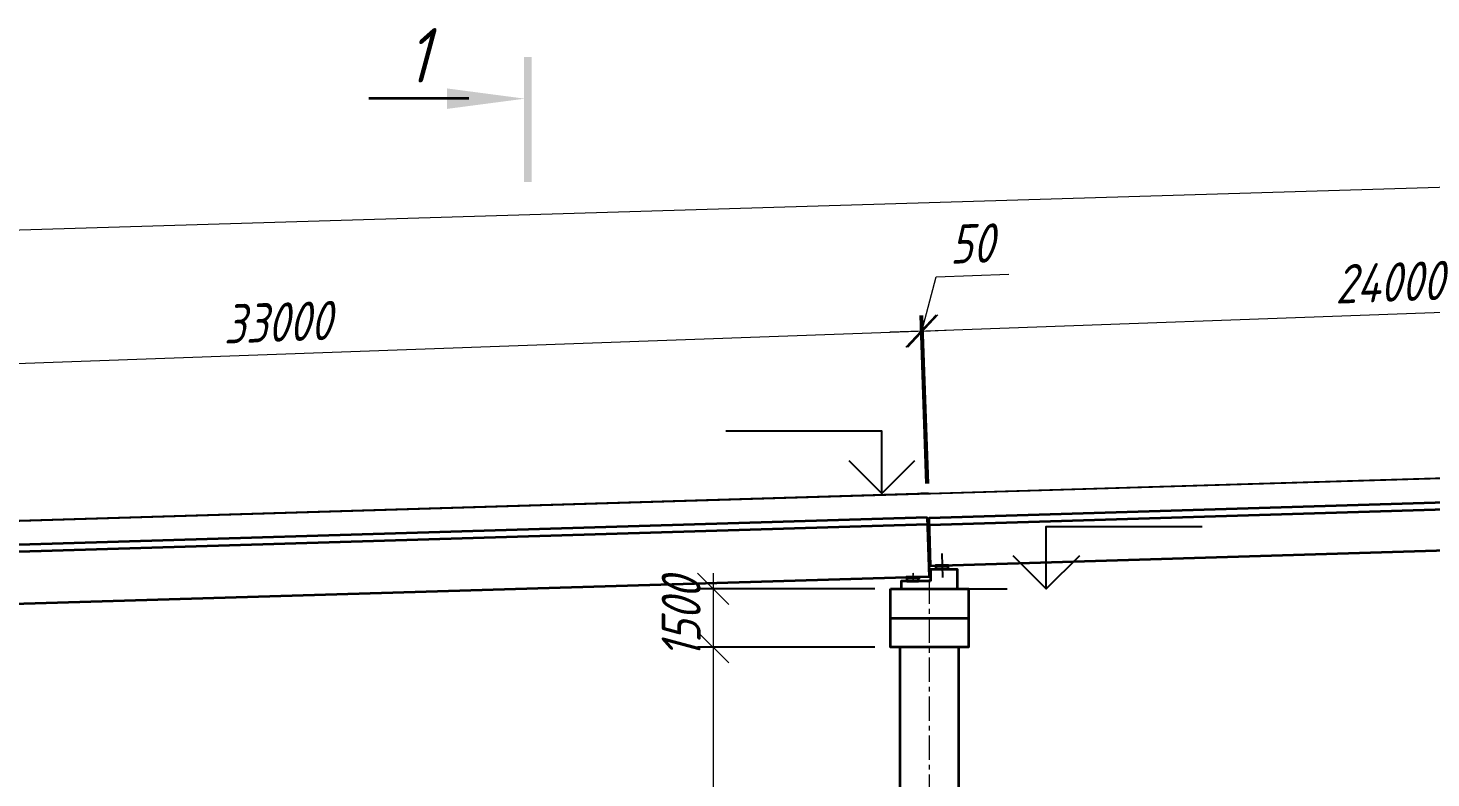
# Model space of a CAD drawing. Header units: millimetres. Extents: x 1864 to 10174863, y -4887456 to 5366151.
# Drawn here: x 4073375 to 4109370, y 14560 to 33795 of the extents above; entities that cross this region are included whole.
import ezdxf
from ezdxf.enums import TextEntityAlignment as Align

# ---------------------------------------------------------------- set-up
doc = ezdxf.new("R2018")
doc.units = ezdxf.units.MM
doc.linetypes.add('осевая', pattern=[2, 1.25, -0.25, 0.25, -0.25])
for name, color, linetype, lineweight in [('1-Бетон', 106, 'Continuous', 35), ('1-Примечания', 4, 'Continuous', 25), ('1-Размеры', 1, 'Continuous', 25), ('1-Текст_3', 250, 'Continuous', 25), ('ИС_TXT_ЗГЛ', 1, 'Continuous', 35), ('ИС_Ось', 3, 'осевая', 18), ('ИС_Размер', 3, 'Continuous', 18)]:
    doc.layers.add(name, color=color, linetype=linetype, lineweight=lineweight)
doc.layers.add('Красный профиль', color=1, linetype='Continuous')
doc.styles.add('0', font='isocpeur.ttf', dxfattribs={"width": 0.8, "oblique": 15})
doc.styles.get("Standard").update_dxf_attribs({"font": 'arial.ttf'})
doc.dimstyles.new('М400нов', dxfattribs={"dimscale": 400, "dimtxt": 2.5, "dimasz": 2, "dimexe": 1, "dimexo": 1, "dimgap": 0.8, "dimtad": 1, "dimdec": 0, "dimzin": 0, "dimdsep": 46, "dimtxsty": '0', "dimblk": 'OBLIQUE', "dimcen": 0.09, "dimdle": 1, "dimclrd": 256, "dimclre": 256, "dimclrt": 256, "dimadec": 4, "dimazin": 0, "dimtfac": 1, "dimtdec": 0, "dimtmove": 1, "dimatfit": 2, "dimfxl": 1, "dimtolj": 1, "dimtzin": 0, "dimlwd": -1, "dimarcsym": 0})

# ---------------------------------------------------------------- blocks, each defined once
blk = doc.blocks.new('_OBLIQUE')
at = {"color": 0, "linetype": 'ByBlock', "lineweight": -2}
blk.add_line((0.5, 0.5), (-0.5, -0.5), dxfattribs=at)
blk = doc.blocks.new('*D471')
at = {"layer": 'Defpoints', "color": 0, "linetype": 'Continuous', "transparency": 16777216}
for p in [(4123852, 30143), (4124076, 22692), (3969765, 18046)]:
    blk.add_point(p, dxfattribs=at)
at = {"layer": 'ИС_Размер', "lineweight": -2, "transparency": 16777216}
for p, q in [((4124064, 23092), (4123840, 30543)), ((3969753, 18446), (3969529, 25898))]:
    blk.add_line(p, q, dxfattribs=at)
at = {"layer": 'ИС_Размер', "transparency": 16777216}
blk.add_line((3969141, 25486), (4124252, 30155), dxfattribs=at)
at = {"layer": 'ИС_Размер', "linetype": 'Continuous', "transparency": 16777216, "xscale": 800, "yscale": 800, "zscale": 800}
for p, rotation in [((4123852, 30143), 1.724269677828712), ((3969541, 25498), 181.7242696778287)]:
    blk.add_blockref('_OBLIQUE', p, dxfattribs=dict(at, rotation=rotation))
at = {"layer": 'ИС_Размер', "linetype": 'Continuous', "transparency": 16777216, "insert": (4046672, 28640), "char_height": 1000, "attachment_point": 5, "rotation": 1.7243, "style": '0'}
blk.add_mtext('\\A1;154400', dxfattribs=at)
blk = doc.blocks.new('33')
at = {"layer": '1-Бетон'}
for points in [[(33000, 1530), (33000, 0), (0, 0), (0, 1530), (33000, 1530)], [(0, 1350), (33000, 1350)]]:
    blk.add_lwpolyline(points, dxfattribs=at)
at = {"layer": 'ИС_Ось'}
for points in [[(400, -108), (400, 108)], [(32600, -108), (32600, 108)]]:
    blk.add_lwpolyline(points, dxfattribs=at)
blk = doc.blocks.new('б24 1.23')
at = {"layer": '1-Бетон', "linetype": 'Continuous'}
for points in [[(0, 0), (6, 1230)], [(6, 1230), (24005, 1120)], [(24000, -110), (24005, 1120)], [(5, 1050), (24005, 940)], [(0, 0), (24000, -110)]]:
    blk.add_lwpolyline(points, dxfattribs=at)
at = {"layer": 'Красный профиль', "linetype": 'Continuous'}
for points in [[(301, 306), (299, -309)], [(23701, 199), (23698, -416)]]:
    blk.add_lwpolyline(points, dxfattribs=at)
blk = doc.blocks.new('*D461')
at = {"layer": 'Defpoints', "color": 0, "linetype": 'Continuous', "transparency": 16777216}
for p in [(4096287, 26022), (4096442, 21710), (4063463, 20524)]:
    blk.add_point(p, dxfattribs=at)
at = {"layer": 'ИС_Размер', "lineweight": -2, "transparency": 16777216}
for p, q in [((4096427, 22110), (4096272, 26422)), ((4063449, 20924), (4063293, 25236))]:
    blk.add_line(p, q, dxfattribs=at)
at = {"layer": 'ИС_Размер', "transparency": 16777216}
blk.add_line((4062908, 24821), (4096686, 26036), dxfattribs=at)
at = {"layer": 'ИС_Размер', "linetype": 'Continuous', "transparency": 16777216, "xscale": 800, "yscale": 800, "zscale": 800}
for p, rotation in [((4096287, 26022), 2.059747963360298), ((4063308, 24836), 182.0597479633603)]:
    blk.add_blockref('_OBLIQUE', p, dxfattribs=dict(at, rotation=rotation))
at = {"layer": 'ИС_Размер', "linetype": 'Continuous', "transparency": 16777216, "insert": (4079768, 26248), "char_height": 1000, "attachment_point": 5, "rotation": 2.0597, "style": '0'}
blk.add_mtext('\\A1;33000', dxfattribs=at)
blk = doc.blocks.new('*D462')
at = {"layer": 'Defpoints', "color": 0, "linetype": 'Continuous', "transparency": 16777216}
for p in [(4120321, 26888), (4120476, 22574), (4096492, 21710)]:
    blk.add_point(p, dxfattribs=at)
at = {"layer": 'ИС_Размер', "lineweight": -2, "transparency": 16777216}
for p, q in [((4120462, 22974), (4120306, 27288)), ((4096477, 22110), (4096322, 26423))]:
    blk.add_line(p, q, dxfattribs=at)
at = {"layer": 'ИС_Размер', "transparency": 16777216}
blk.add_line((4095936, 26009), (4120720, 26902), dxfattribs=at)
at = {"layer": 'ИС_Размер', "linetype": 'Continuous', "transparency": 16777216, "xscale": 800, "yscale": 800, "zscale": 800}
for p, rotation in [((4120321, 26888), 2.064041569416751), ((4096336, 26024), 182.0640415694167)]:
    blk.add_blockref('_OBLIQUE', p, dxfattribs=dict(at, rotation=rotation))
at = {"layer": 'ИС_Размер', "linetype": 'Continuous', "transparency": 16777216, "insert": (4108299, 27275), "char_height": 1000, "attachment_point": 5, "rotation": 2.064, "style": '0'}
blk.add_mtext('\\A1;24000', dxfattribs=at)
blk = doc.blocks.new('*D468')
at = {"layer": 'Defpoints', "color": 0, "linetype": 'Continuous', "transparency": 16777216}
for p in [(4096329, 26023), (4096430, 21710), (4096473, 21711)]:
    blk.add_point(p, dxfattribs=at)
at = {"layer": 'ИС_Размер', "transparency": 16777216}
for p, q in [((4096308, 26023), (4096676, 27416)), ((4096676, 27416), (4098542, 27478)), ((4096287, 26022), (4095487, 25995)), ((4096287, 26022), (4096329, 26023)), ((4096287, 26022), (4096329, 26023)), ((4096329, 26023), (4097128, 26050))]:
    blk.add_line(p, q, dxfattribs=at)
at = {"layer": 'ИС_Размер', "lineweight": -2, "transparency": 16777216}
for p, q in [((4096417, 22110), (4096273, 26422)), ((4096459, 22111), (4096316, 26423))]:
    blk.add_line(p, q, dxfattribs=at)
at = {"layer": 'ИС_Размер', "linetype": 'Continuous', "transparency": 16777216, "xscale": 800, "yscale": 800, "zscale": 800}
for p, rotation in [((4096287, 26022), 1.907391254131756), ((4096329, 26023), 181.9073912541317)]:
    blk.add_blockref('_OBLIQUE', p, dxfattribs=dict(at, rotation=rotation))
at = {"layer": 'ИС_Размер', "linetype": 'Continuous', "transparency": 16777216, "insert": (4097582, 28266), "char_height": 1000, "attachment_point": 5, "rotation": 1.9074, "style": '0'}
blk.add_mtext('\\A1;50', dxfattribs=at)
blk = doc.blocks.new('*U452')
at = {"layer": '1-Примечания', "linetype": 'Continuous'}
blk.add_line((0, 0), (2.5, 0), dxfattribs=at)
for points in [[(5, 0), (5, 4), (15, 4)], [(7.121, 2.121), (5, 0), (2.879, 2.121)]]:
    blk.add_lwpolyline(points, dxfattribs=at)
at = {"layer": '1-Текст_3', "lineweight": 30, "oblique": 15, "width": 0.8, "flags": 104}
blk.add_attdef('ВЫСОТА', text='', height=3, dxfattribs=at).set_placement((10.127, 6.167), align=Align.MIDDLE_CENTER)
blk.add_attdef('ПРИМЕЧАНИЕ', text='', height=3, dxfattribs=at).set_placement((10, 3.25), align=Align.TOP_CENTER)
blk = doc.blocks.new('*U443')
at = {"layer": '1-Примечания', "linetype": 'Continuous'}
blk.add_line((0, 0), (0.5, 0), dxfattribs=at)
for points in [[(3, 0), (3, 4), (13, 4)], [(5.121, 2.121), (3, 0), (0.879, 2.121)]]:
    blk.add_lwpolyline(points, dxfattribs=at)
at = {"layer": '1-Текст_3', "lineweight": 30, "oblique": 15, "width": 0.8, "flags": 104}
blk.add_attdef('ВЫСОТА', text='', height=3, dxfattribs=at).set_placement((8.127, 6.167), align=Align.MIDDLE_CENTER)
blk.add_attdef('ПРИМЕЧАНИЕ', text='', height=3, dxfattribs=at).set_placement((8, 3.25), align=Align.TOP_CENTER)
blk = doc.blocks.new('*U624')
for p, q in [((-3.8, 74.628), (-10.2, 74.628)), ((-3.8, -44.567), (-10.2, -44.567))]:
    blk.add_line(p, q)
for points in [[(0.25, 77.294), (-0.25, 77.294), (0.25, 69.294), (-0.25, 69.294)], [(-5.2, 75.286), (-0.2, 74.628), (-5.2, 74.628), (-5.2, 73.97)], [(0.25, -39.234), (-0.25, -39.234), (0.25, -47.234), (-0.25, -47.234)], [(-5.2, -43.909), (-0.2, -44.567), (-5.2, -44.567), (-5.2, -45.226)]]:
    blk.add_solid(points)
at = {"style": '0', "oblique": 15, "width": 0.8}
for tag, p in [('ВЕРХ', (-7.064, 77.405)), ('НИЗ', (-6.996, -47.461))]:
    blk.add_attdef(tag, text='', height=3.5, dxfattribs=at).set_placement(p, align=Align.MIDDLE_CENTER)
blk = doc.blocks.new('*D945')
at = {"layer": 'Defpoints', "color": 0, "linetype": 'Continuous', "transparency": 16777216}
for p in [(4095501, 17910), (4090952, 7910), (4095300, 7910)]:
    blk.add_point(p, dxfattribs=at)
at = {"layer": 'ИС_Размер', "transparency": 16777216}
blk.add_line((4090952, 18310), (4090952, 7510), dxfattribs=at)
at = {"layer": 'ИС_Размер', "lineweight": -2, "transparency": 16777216}
for p, q in [((4095101, 17910), (4090552, 17910)), ((4094900, 7910), (4090552, 7910))]:
    blk.add_line(p, q, dxfattribs=at)
at = {"layer": 'ИС_Размер', "linetype": 'Continuous', "transparency": 16777216, "xscale": 800, "yscale": 800, "zscale": 800}
for p, rotation in [((4090952, 17910), 90), ((4090952, 7910), 270)]:
    blk.add_blockref('_OBLIQUE', p, dxfattribs=dict(at, rotation=rotation))
at = {"layer": 'ИС_Размер', "linetype": 'Continuous', "transparency": 16777216, "insert": (4090132, 12910), "char_height": 1000, "attachment_point": 5, "rotation": 90, "style": '0'}
blk.add_mtext('\\A1;10000', dxfattribs=at)
blk = doc.blocks.new('*D946')
at = {"layer": 'Defpoints', "color": 0, "linetype": 'Continuous', "transparency": 16777216}
for p in [(4095501, 19410), (4090952, 17910), (4095501, 17910)]:
    blk.add_point(p, dxfattribs=at)
at = {"layer": 'ИС_Размер', "transparency": 16777216}
blk.add_line((4090952, 19810), (4090952, 17510), dxfattribs=at)
at = {"layer": 'ИС_Размер', "lineweight": -2, "transparency": 16777216}
for p, q in [((4095101, 19410), (4090552, 19410)), ((4095101, 17910), (4090552, 17910))]:
    blk.add_line(p, q, dxfattribs=at)
at = {"layer": 'ИС_Размер', "linetype": 'Continuous', "transparency": 16777216, "xscale": 800, "yscale": 800, "zscale": 800}
for p, rotation in [((4090952, 19410), 90), ((4090952, 17910), 270)]:
    blk.add_blockref('_OBLIQUE', p, dxfattribs=dict(at, rotation=rotation))
at = {"layer": 'ИС_Размер', "linetype": 'Continuous', "transparency": 16777216, "insert": (4090132, 18660), "char_height": 1000, "attachment_point": 5, "rotation": 90, "style": '0'}
blk.add_mtext('\\A1;1500', dxfattribs=at)

msp = doc.modelspace()

# ---------------------------------------------------------------- linework, layer by layer
at = {"color": 1}
for points in [[(4096478.8, 21851.9), (4120517.8, 22579.2)], [(4096478.8, 21851.9), (4063443.6, 20860.8)]]:
    msp.add_lwpolyline(points, dxfattribs=at)
at = {"layer": '1-Бетон'}
for points in [[(4097225.6, 19409.8), (4097225.6, 19909.7), (4096525.3, 19909.7), (4096525.7, 19610.3)], [(4096525.7, 19610.3), (4095776, 19610.3), (4095776, 19409.8), (4097225.6, 19409.8), (4097225.6, 19409.8)], [(4095500.9, 18659.8), (4097500.9, 18659.8)], [(4095500.9, 18659.8), (4097500.9, 18659.8)], [(4097250.9, 17909.8), (4097250.4, 7909.8), (4095750.4, 7909.8), (4095750.9, 17909.8)]]:
    msp.add_lwpolyline(points, dxfattribs=at)
for points in [[(4096655.4, 19989.3), (4096995.4, 19989.3), (4096995.4, 20009.3), (4096655.4, 20009.3)], [(4096675.4, 19989.3), (4096975.4, 19989.3), (4096975.4, 19909.7), (4096675.4, 19909.7)], [(4095905.7, 19688.3), (4096245.7, 19688.3), (4096245.7, 19708.3), (4095905.7, 19708.3)], [(4095925.7, 19610.3), (4096225.7, 19610.3), (4096225.7, 19688.3), (4095925.7, 19688.3)], [(4095500.9, 19409.8), (4097500.9, 19409.8), (4097500.9, 17909.8), (4095500.9, 17909.8)]]:
    msp.add_lwpolyline(points, close=True, dxfattribs=at)
at = {"layer": 'ИС_Ось'}
msp.add_lwpolyline([(4096075.5, 19808.4), (4096075.5, 19603.2)], dxfattribs=at)
at = {"layer": 'ИС_Ось', "ltscale": 10}
msp.add_lwpolyline([(4096825.7, 20093.4), (4096825.7, 19970.1)], dxfattribs=at)
at = {"layer": 'ИС_Ось', "ltscale": 500}
msp.add_lwpolyline([(4096500.2, 2022.6), (4096501, 19647.5)], dxfattribs=at)
at = {"layer": 'Красный профиль', "linetype": 'Continuous', "flags": 128}
msp.add_lwpolyline([(3955751.5, 17630.1), (4111346.7, 22297.9)], dxfattribs=at)

# ---------------------------------------------------------------- block references
at = {"linetype": 'Continuous', "rotation": 1.718358025339879}
msp.add_blockref('33', (4063507.2, 18731.2), dxfattribs=at)
at = {"layer": '1-Бетон', "rotation": 1.995828484253032}
msp.add_blockref('б24 1.23', (4096531.5, 20000.3), dxfattribs=at)
at = {"layer": '1-Размеры', "transparency": 33554687}
ref = msp.add_blockref('*U443', (4096478.8, 21851.9), dxfattribs=dict(at, xscale=-399.9999999999999, yscale=399.9999999999999, zscale=399.9999999999999, rotation=359.999718071565))
lines = msp.add_mtext('\\W0.8000;21.85', dxfattribs={"layer": '1-Текст_3', "insert": (4093228.1, 24318.8), "char_height": 2.5, "attachment_point": 1, "rotation": 359.99972, "bg_fill": 3, "box_fill_scale": 1, "bg_fill_color": 256, "bg_fill_transparency": 0})
ref.add_attrib('ВЫСОТА', '', (4093228.1, 24318.8)).embed_mtext(lines)
lines = msp.add_mtext('\\W0.8000;', dxfattribs={"layer": '1-Текст_3', "insert": (4093278.8, 23151.9), "char_height": 2.5, "attachment_point": 1, "rotation": 359.99972, "bg_fill": 3, "box_fill_scale": 1, "bg_fill_color": 256, "bg_fill_transparency": 0})
ref.add_attrib('ПРИМЕЧАНИЕ', '', (4093278.8, 23151.9)).embed_mtext(lines)
ref = msp.add_blockref('*U452', (4097500.9, 19409.8), dxfattribs=dict(at, xscale=399.9999999999998, yscale=399.9999999999998, zscale=399.9999999999998, rotation=0.0002819284350356197))
lines = msp.add_mtext('\\W0.8000;19.41', dxfattribs={"layer": '1-Текст_3', "insert": (4101551.6, 21876.7), "char_height": 2.5, "attachment_point": 1, "rotation": 0.00028, "bg_fill": 3, "box_fill_scale": 1, "bg_fill_color": 256, "bg_fill_transparency": 0})
ref.add_attrib('ВЫСОТА', '', (4101551.6, 21876.7)).embed_mtext(lines)
lines = msp.add_mtext('\\W0.8000;', dxfattribs={"layer": '1-Текст_3', "insert": (4101500.9, 20709.8), "char_height": 2.5, "attachment_point": 1, "rotation": 0.00028, "bg_fill": 3, "box_fill_scale": 1, "bg_fill_color": 256, "bg_fill_transparency": 0})
ref.add_attrib('ПРИМЕЧАНИЕ', '', (4101500.9, 20709.8)).embed_mtext(lines)
at = {"layer": 'ИС_TXT_ЗГЛ', "ltscale": 0.5, "xscale": 400, "yscale": 400, "zscale": 400}
msp.add_blockref('*U624', (4086199.9, 2132.6), dxfattribs=at).add_auto_attribs({'ВЕРХ': '1', 'НИЗ': '1'})

# ---------------------------------------------------------------- dimensions: what is measured, and where the dimension line sits
at = {"layer": 'ИС_Размер', "linetype": 'Continuous'}
for p1, p2, distance, override, picture, middle in [((3969765, 18046.5), (4124076.1, 22691.7), 7455, {"dimrnd": 200}, '*D471', (4046671.6, 28640.3)), ((4096430.1, 21709.8), (4096472.5, 21711.2), 4314.6, {"dimrnd": 50}, '*D468', (4096968.1, 28245.9))]:
    dim = msp.add_aligned_dim(p1=p1, p2=p2, distance=distance, dimstyle='М400нов', override=override, dxfattribs=at)
    dim.commit()
    dim.dimension.update_dxf_attribs({"geometry": picture, "text_midpoint": middle})
for p1, p2, distance, picture, middle in [((4096491.6, 21710.1), (4120476.1, 22574.5), 4316.3, '*D462', (4108298.9, 27275.3)), ((4063462.9, 20524), (4096441.6, 21710.1), 4314.5, '*D461', (4079767.7, 26248.3))]:
    dim = msp.add_aligned_dim(p1=p1, p2=p2, distance=distance, dimstyle='М400нов', dxfattribs=at)
    dim.commit()
    dim.dimension.update_dxf_attribs({"geometry": picture, "text_midpoint": middle})
dim = msp.add_linear_dim(base=(4090951.7, 17909.8), p1=(4095500.9, 19409.8), p2=(4095500.9, 17909.8), angle=90, dimstyle='М400нов', dxfattribs=at)
dim.commit()
dim.dimension.update_dxf_attribs({"geometry": '*D946', "text_midpoint": (4090951.7, 18659.8), "dimtype": 160})
dim = msp.add_linear_dim(base=(4090951.7, 7909.8), p1=(4095500.9, 17909.8), p2=(4095299.8, 7909.8), angle=90, dimstyle='М400нов', dxfattribs=at)
dim.commit()
dim.dimension.update_dxf_attribs({"geometry": '*D945', "text_midpoint": (4090131.7, 12909.8)})

doc.saveas('drawing.dxf')
